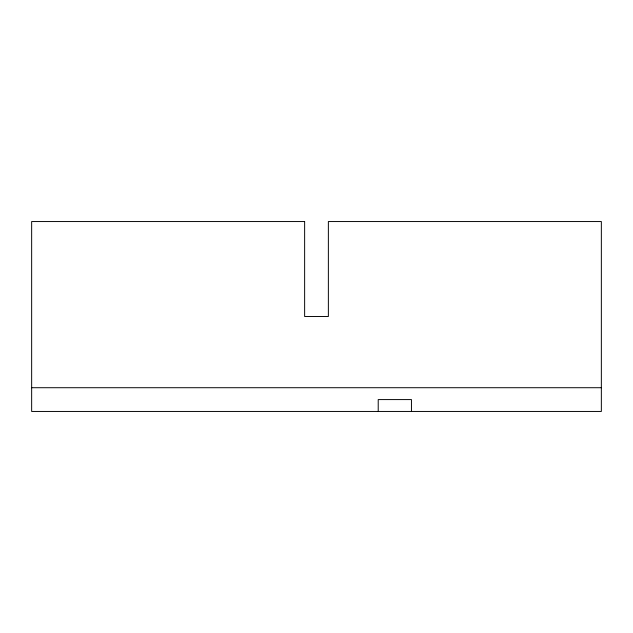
<?xml version="1.0" encoding="UTF-8"?>
<svg xmlns="http://www.w3.org/2000/svg" width="633" height="633" viewBox="0 0 633 633"><rect width="100%" height="100%" fill="white"/><g stroke="black" fill="none" stroke-linecap="round" stroke-linejoin="round"><path stroke-width="0.95" d="M31.65 387.712L601.35 387.712M411.45 411.45L411.45 399.581L378.218 399.581L378.218 411.45M304.631 221.55L31.65 221.55L31.65 411.45L601.35 411.45L601.35 221.55L328.369 221.55L328.369 316.5L304.631 316.5L304.631 221.55"/></g></svg>
